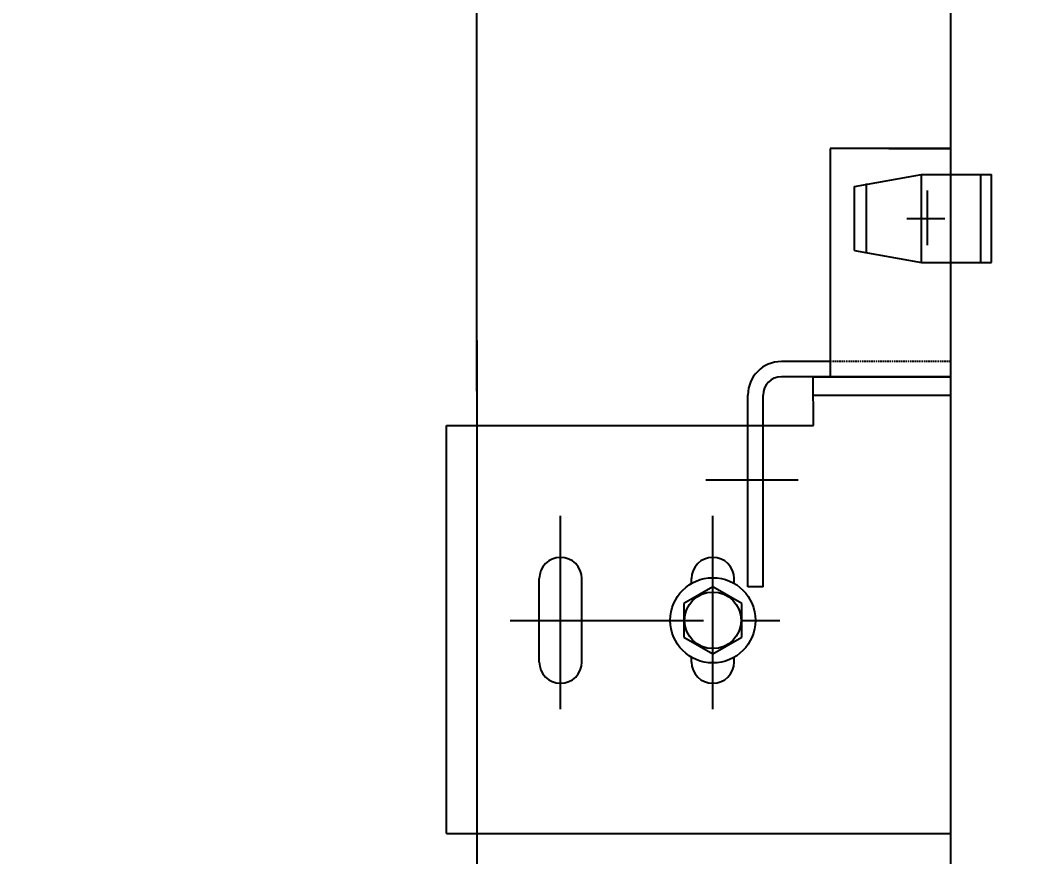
# Model space of a CAD drawing. Header units: millimetres. Extents: x 3615 to 23385, y 1892 to 17185.
# Drawn here: x 14599 to 14929.3, y 3726.2 to 4001.1 of the extents above; entities that cross this region are included whole.
import ezdxf

# ---------------------------------------------------------------- set-up
doc = ezdxf.new("R2010")
doc.units = ezdxf.units.MM
doc.header["$MEASUREMENT"] = 0
for name, pattern in [('ACAD_ISO10W100', [18, 12, -3, 0, -3]), ('CENTER', [50.8, 31.75, -6.35, 6.35, -6.35]), ('DASHED', [0.75, 0.5, -0.25])]:
    doc.linetypes.add(name, pattern=pattern)
for name, color, linetype in [('CONT_35', 2, 'Continuous'), ('DASHD_25', 1, 'ACAD_ISO10W100'), ('DIM_35', 7, 'Continuous')]:
    doc.layers.add(name, color=color, linetype=linetype)
doc.styles.add('ARIAL-N', font='ARIALN.TTF')
doc.dimstyles.new('KONE_30', dxfattribs={"dimscale": 30, "dimtxt": 3.5, "dimasz": 2.5, "dimexe": 1, "dimexo": 1, "dimgap": 1.5, "dimtad": 1, "dimdec": 0, "dimzin": 0, "dimdsep": 46, "dimtxsty": 'ARIAL-N', "dimcen": 0, "dimclrd": 256, "dimclre": 256, "dimclrt": 256, "dimadec": 1, "dimazin": 3, "dimtfac": 1, "dimtdec": 0, "dimtmove": 0, "dimatfit": 0, "dimfxl": 1, "dimtfill": 1, "dimtolj": 1, "dimtzin": 0, "dimarcsym": 0})

# ---------------------------------------------------------------- blocks, each defined once
blk = doc.blocks.new('M004650412_PL1_Shaft_TWPositionSectionView')
at = {"layer": 'CONT_35', "linetype": 'Continuous'}
for p, q in [((-44.5, 2750), (-44.5, 250)), ((-76.01, 892.5), (-53.93, 896.5)), ((-53.93, 896.5), (-31.01, 896.5)), ((-53.93, 867.5), (-53.93, 896.5)), ((-34.54, 867.5), (-34.54, 896.5)), ((-31.01, 867.5), (-31.01, 896.5)), ((-76.01, 871.5), (-76.01, 892.5)), ((-72.01, 870.51), (-72.01, 893.49)), ((-76.01, 871.5), (-53.93, 867.5)), ((-53.93, 867.5), (-31.01, 867.5))]:
    blk.add_line(p, q, dxfattribs=at)
at = {"layer": 'CONT_35'}
for p, q in [((-83.94, 905), (-83.94, 830)), ((-44.5, 905), (-83.94, 905)), ((-200, 841.9), (-200, 541.19)), ((-84, 835), (-100, 835)), ((-44.5, 830), (-100, 830)), ((-111, 761), (-111, 824)), ((-106, 761), (-106, 824)), ((-209.94, 680), (-209.94, 814)), ((-106, 761), (-111, 761))]:
    blk.add_line(p, q, dxfattribs=at)
at = {"layer": 'CONT_35', "linetype": 'ByBlock'}
for p, q in [((-64.66, 904.97), (-44.5, 904.97)), ((-89.5, 830), (-44.5, 830)), ((-89.5, 824), (-44.5, 824)), ((-209.94, 814), (-89.49, 814)), ((-179.5, 736.31), (-179.5, 763.69)), ((-165.5, 736.31), (-165.5, 763.69)), ((-129.5, 762.12), (-129.5, 763.69)), ((-115.5, 762.12), (-115.5, 763.69)), ((-122.5, 761), (-132.02, 755.5)), ((-112.97, 755.5), (-122.5, 761)), ((-132.02, 755.5), (-132.02, 744.5)), ((-112.97, 744.5), (-112.97, 755.5)), ((-132.02, 744.5), (-122.5, 739)), ((-122.5, 739), (-112.97, 744.5)), ((-129.5, 736.31), (-129.5, 737.88)), ((-115.5, 736.31), (-115.5, 737.88)), ((-209.94, 680), (-44.5, 680))]:
    blk.add_line(p, q, dxfattribs=at)
at = {"layer": 'CONT_35', "linetype": 'DASHED'}
blk.add_line((-44.5, 835), (-84, 835), dxfattribs=at)
at = {"layer": 'CONT_35', "linetype": 'Continuous', "ltscale": 2}
blk.add_line((-89.49, 814), (-89.5, 830), dxfattribs=at)
at = {"layer": 'CONT_35', "linetype": 'ByBlock'}
for radius in [14, 9.3]:
    blk.add_circle((-122.5, 750), radius, dxfattribs=at)
at = {"layer": 'CONT_35'}
for radius in [11, 6]:
    blk.add_arc((-100, 824), radius, 90, 180, dxfattribs=at)
at = {"layer": 'CONT_35', "linetype": 'ByBlock'}
for centre, start, end in [((-172.5, 763.69), 0, 180), ((-122.5, 763.69), 0, 180), ((-172.5, 736.31), 180, 0), ((-122.5, 736.31), 180, 0)]:
    blk.add_arc(centre, 7, start, end, dxfattribs=at)
at = {"layer": 'DASHD_25', "linetype": 'CENTER', "ltscale": 2}
for p, q in [((-52, 873.22), (-52, 891.22)), ((-58.8, 882), (-46.32, 882)), ((-94.52, 796), (-124.83, 796)), ((-172.5, 720.79), (-172.5, 785.02)), ((-122.5, 720.79), (-122.5, 785.02)), ((-189.04, 750), (-100.55, 750))]:
    blk.add_line(p, q, dxfattribs=at)
blk = doc.blocks.new('*D102')
at = {"layer": 'Defpoints', "color": 0, "transparency": 16777216}
for p in [(14948.99, 4254.72), (14948.99, 4054.72), (14748.99, 3849.23)]:
    blk.add_point(p, dxfattribs=at)
at = {"layer": 'DIM_35', "lineweight": -2, "transparency": 16777216}
for p, q in [((14748.99, 3879.23), (14748.99, 4284.72)), ((14948.99, 4084.72), (14948.99, 4284.72)), ((14673.99, 4254.72), (14598.99, 4254.72)), ((14748.99, 4254.72), (14948.99, 4254.72)), ((15023.99, 4254.72), (15577.62, 4254.72))]:
    blk.add_line(p, q, dxfattribs=at)
at = {"layer": 'DIM_35', "transparency": 16777216}
for points in [[(14673.99, 4267.22), (14673.99, 4242.22), (14748.99, 4254.72)], [(15023.99, 4267.22), (15023.99, 4242.22), (14948.99, 4254.72)]]:
    blk.add_solid(points, dxfattribs=at)
at = {"layer": 'DIM_35', "transparency": 16777216, "insert": (15338.3, 4353.33), "char_height": 105, "attachment_point": 5, "style": 'ARIAL-N', "bg_fill": 3, "box_fill_scale": 1.25, "bg_fill_color": 256, "bg_fill_true_color": 13158600, "bg_fill_transparency": 0}
blk.add_mtext('\\A1;AK 200', dxfattribs=at)

msp = doc.modelspace()

# ---------------------------------------------------------------- block references
msp.add_blockref('M004650412_PL1_Shaft_TWPositionSectionView', (14948.99, 3053.9))

# ---------------------------------------------------------------- next in the draw order: dimensions: what is measured, and where the dimension line sits
at = {"layer": 'DIM_35'}
dim = msp.add_linear_dim(base=(14948.99, 4254.72), p1=(14748.99, 3849.23), p2=(14948.99, 4054.72), text='AK <>', dimstyle='KONE_30', dxfattribs=at)
dim.commit()
dim.dimension.update_dxf_attribs({"geometry": '*D102', "text_midpoint": (15338.3, 4353.33)})

doc.saveas('drawing.dxf')
